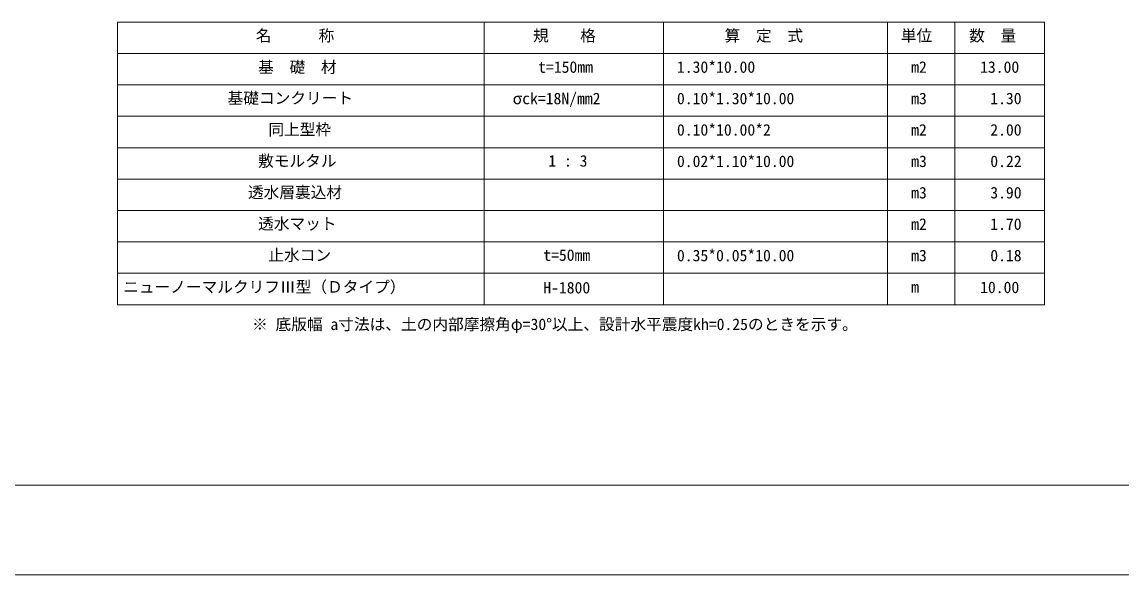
# Model space of a CAD drawing. Units: millimetres, scale not verified. Extents: x -1 to 252299, y 59402 to 118802.
# Drawn here: x 24576 to 49116, y 59402 to 71725 of the extents above; entities that cross this region are included whole.
import ezdxf
from ezdxf.enums import TextEntityAlignment as Align

# ---------------------------------------------------------------- set-up
doc = ezdxf.new("R2010")
doc.units = ezdxf.units.MM
doc.header["$LTSCALE"] = 300
for name, color, linetype, lineweight in [('D-MTR-FRAM', 7, 'Continuous', 18), ('D-TTL(外枠）', 2, 'Continuous', 18), ('DEFPOINTS_3', 7, 'Continuous', 18)]:
    doc.layers.add(name, color=color, linetype=linetype, lineweight=lineweight)
doc.layers.add('D-MTR-TXT', color=1, linetype='Continuous')
doc.styles.add('ＭＳ ゴシック', font='')
doc.styles.get('ＭＳ ゴシック').set_extended_font_data('MS Gothic')

msp = doc.modelspace()

# ---------------------------------------------------------------- linework, layer by layer
at = {"layer": 'D-MTR-FRAM'}
for p, q in [((26703.3, 71724.8), (47387.7, 71724.8)), ((26703.3, 65424.8), (26703.3, 71724.8)), ((34887.7, 65424.8), (34887.7, 71724.8)), ((38887.7, 65424.8), (38887.7, 71724.8)), ((43887.7, 65424.8), (43887.7, 71724.8)), ((45387.7, 65424.8), (45387.7, 71724.8)), ((45387.7, 65424.8), (45387.7, 71724.8)), ((47387.7, 71724.8), (47387.7, 65424.8)), ((26703.3, 71024.8), (47387.7, 71024.8)), ((26703.3, 70324.8), (47387.7, 70324.8)), ((26703.3, 69624.8), (47387.7, 69624.8)), ((26703.3, 68924.8), (47387.7, 68924.8)), ((26703.3, 68224.8), (47387.7, 68224.8)), ((26703.3, 67524.8), (47387.7, 67524.8)), ((26703.3, 66824.8), (47387.7, 66824.8)), ((26703.3, 66124.8), (47387.7, 66124.8)), ((26703.3, 65424.8), (47387.7, 65424.8))]:
    msp.add_line(p, q, dxfattribs=at)
at = {"layer": 'D-TTL(外枠）'}
msp.add_line((81798.9, 61402.1), (2298.9, 61402.1), dxfattribs=at)
at = {"layer": 'DEFPOINTS_3'}
msp.add_line((-1.1, 59402.1), (84098.9, 59402.1), dxfattribs=at)

# ---------------------------------------------------------------- texts
at = {"layer": 'D-MTR-TXT', "style": 'ＭＳ ゴシック'}
for s, p in [('名\u3000\u3000\u3000称', (29791.5, 71216.2)), ('規\u3000\u3000格', (35978, 71216.2)), ('算\u3000定\u3000式', (40250.6, 71216.2)), ('単位', (44182.9, 71216.2)), ('数\u3000量', (45705.4, 71216.2)), ('基\u3000礎\u3000材', (29844.4, 70516.2)), ('t=150mm', (36091.7, 70516.2)), ('1.30*10.00', (39187.7, 70516.2)), ('m2', (44412.7, 70516.2)), ('13.00', (45950.6, 70516.2)), ('基礎コンクリート', (29162.1, 69825.1)), ('σck=18N/mm2', (35523.2, 69816.1)), ('0.10*1.30*10.00', (39187.7, 69816.1)), ('m3', (44412.7, 69816.2)), ('1.30', (46178, 69816.2)), ('同上型枠', (30071.8, 69125.1)), ('0.10*10.00*2', (39187.7, 69116.2)), ('m2', (44412.7, 69116.2)), ('2.00', (46178, 69116.2)), ('敷モルタル', (29844.4, 68425.1)), ('1 : 3', (36319.1, 68425.1)), ('0.02*1.10*10.00', (39187.7, 68416.1)), ('m3', (44412.7, 68416.2)), ('0.22', (46178, 68416.2)), ('透水層裏込材', (29617, 67725.1)), ('m3', (44412.7, 67716.2)), ('3.90', (46178, 67716.2)), ('透水マット', (29844.4, 67025.1)), ('m2', (44412.7, 67016.2)), ('1.70', (46178, 67016.2)), ('止水コン', (30071.8, 66325.1)), ('t=50mm', (36205.4, 66325.1)), ('0.35*0.05*10.00', (39187.7, 66316.1)), ('m3', (44412.7, 66316.2)), ('0.18', (46178, 66316.2)), ('ニューノーマルクリフⅢ型（Ｄタイプ）', (26832.8, 65616.2)), ('H-1800', (36205.4, 65599.8)), ('m', (44412.7, 65616.2)), ('10.00', (45950.6, 65607.2)), ('※ 底版幅 a寸法は、土の内部摩擦角φ=30°以上、設計水平震度kh=0.25のときを示す。', (29707.8, 64783.8))]:
    msp.add_text(s, height=256.6, dxfattribs=at).set_placement(p, align=Align.BOTTOM_LEFT)

doc.saveas('drawing.dxf')
